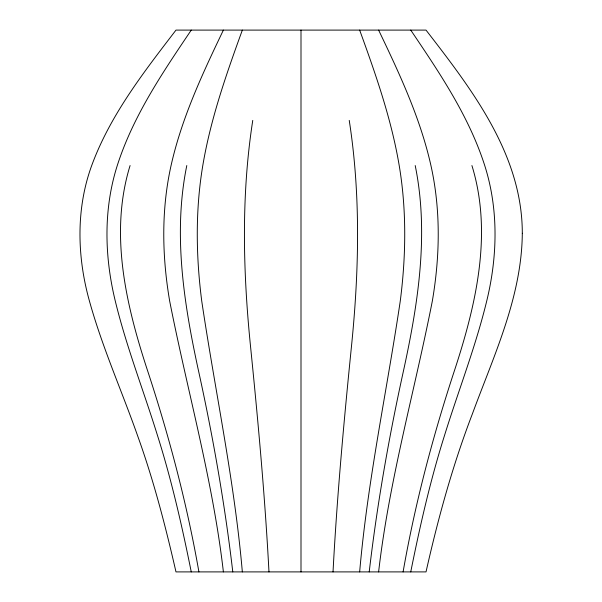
<?xml version="1.0" encoding="UTF-8"?>
<svg xmlns="http://www.w3.org/2000/svg" width="602" height="602" viewBox="0 0 602 602"><rect width="100%" height="100%" fill="white"/><g stroke="black" fill="none" stroke-linecap="round" stroke-linejoin="round"><path stroke-width="0.9" d="M333.026 571.9C337.007 496.484 343.915 421.28 351.493 346.15C359.048 271.133 360.861 195.116 349.235 120.4M359.657 571.9C367.566 480.787 386.83 391.315 400.27 301C406.034 256.076 406.726 210.316 399.209 165.55C391.383 119.008 375.723 74.324 359.657 30.1M369.214 571.9C377.206 503.611 389.133 435.856 403.942 368.725C418.33 302.264 429 233.079 415.207 165.55M252.765 120.4C241.139 195.116 242.952 271.133 250.507 346.15C258.085 421.28 264.993 496.484 268.974 571.9M378.613 571.9C389.178 480.2 414.575 391.323 432.341 301C439.979 256.249 440.867 210.03 430.934 165.55C420.309 118.06 399.54 73.76 378.613 30.1M186.793 165.55C173 233.079 183.67 302.264 198.058 368.725C212.867 435.856 224.794 503.611 232.786 571.9M403.092 571.9C415.169 502.933 433.124 435.178 455.067 368.725C476.25 303.762 492.699 232.854 471.915 165.55M410.745 571.9C419.918 526.291 430.212 480.847 444.208 436.45C458.19 391.24 475.535 347.045 486.725 301C497.545 256.633 498.704 209.376 484.73 165.55C468.898 116.118 439.505 72.759 410.745 30.1M130.085 165.55C109.301 232.854 125.75 303.762 146.933 368.725C168.876 435.178 186.831 502.933 198.908 571.9M242.343 30.1C226.277 74.324 210.617 119.008 202.791 165.55C195.274 210.316 195.966 256.076 201.73 301C215.17 391.315 234.434 480.787 242.343 571.9M223.387 30.1C202.46 73.76 181.691 118.06 171.066 165.55C161.133 210.03 162.021 256.249 169.659 301C187.425 391.323 212.822 480.2 223.387 571.9M191.255 30.1C162.495 72.759 133.102 116.118 117.27 165.55C103.296 209.376 104.455 256.633 115.275 301C126.465 347.045 143.81 391.24 157.792 436.45C171.788 480.847 182.082 526.291 191.255 571.9M301 30.1L301 571.9M522.303 233.275C521.776 296.846 493.903 355.361 472.389 413.875C452.674 465.203 438.106 518.307 426.02 571.9L175.98 571.9C165.505 526.163 153.736 480.644 137.858 436.45C121.928 391.225 102.257 347.286 89.427 301C77.079 256.858 75.829 208.999 91.7 165.55C110.211 115.117 143.652 72.315 175.98 30.1L426.02 30.1C471.81 89.382 522.325 154.639 522.303 233.275"/></g></svg>
